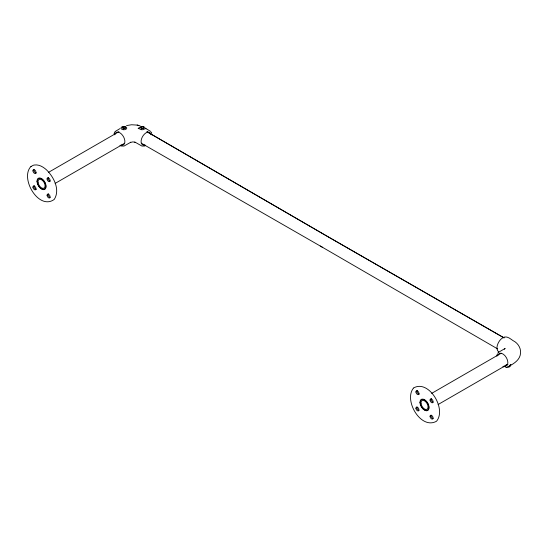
<?xml version="1.0" encoding="UTF-8"?>
<svg xmlns="http://www.w3.org/2000/svg" width="548" height="548" viewBox="0 0 548 548"><rect width="100%" height="100%" fill="white"/><g stroke="black" fill="none" stroke-linecap="round" stroke-linejoin="round"><path stroke-width="0.82" d="M145.912 128.554L145.837 128.896M496.933 356.227L497.228 354.241M510.846 364.53L510.318 366.222L508.825 367.256M138.336 128.184L138.281 128.691L138.356 128.013M114.066 133.835L114.45 132.602M504.324 349.213L505.153 348.446L498.933 352.056M114.703 132.13L115.005 131.719M497.68 353.241L498.625 352.248M30.53 166.948C20.112 178.977 38.935 210.672 54.252 199.41C60.396 189.766 53.827 177.093 46.594 169.942C43.326 166.962 38.997 164.29 34.394 165.017C33.325 164.784 29.619 167.592 31.202 166.407M413.514 388.059C403.431 400.163 420.878 430.173 436.55 421.213C446.846 408.842 428.639 379.209 413.665 387.936M115.299 131.417L119.957 128.622M510.695 364.715L509.366 365.537M123.451 126.787L122.279 127.465L122.704 128.383L124.307 128.629L125.471 127.958L125.047 127.033L123.451 126.787L123.451 129.123M48.683 172.257L118.978 131.671M141.672 126.787L140.5 127.465L140.925 128.383L142.528 128.629L143.692 127.958L143.268 127.033L141.672 126.787L141.672 129.123M55.122 183.416L124.684 143.254M431.666 393.368L501.221 353.207M438.105 404.527L507.66 364.365M507.441 366.975C513.031 364.269 519.977 360.317 520.538 353.337C521.052 348.809 518.648 344.322 514.983 341.76C511.633 340.205 508.613 336.294 504.64 336.993C502.269 337.609 500.447 339.472 499.118 341.452C497.187 344.432 495.447 349.59 498.851 352.172M507.907 364.372L506.085 364.715M144.884 146.001L141.925 146.056L135.185 142.227L135.582 142.412L132.986 141.891L130.39 142.412L130.787 142.227L124.047 146.056L121.094 146.001M506.379 367.359L506.79 367.256M126.574 125.567L131.582 124.759L137.336 125.108M506.859 367.523L506.318 367.496M506.256 367.557L506.873 367.585M137.808 125.197L140.055 125.759M137.144 125.074L138.034 125.245M119.923 145.46L120.512 145.768M502.906 366.578L503.496 366.879M141.233 143.158L322.731 247.443M145.33 128.232L150.673 131.417M320.272 246.018L497.632 348.912M151.269 132.13L151.728 133.13M143.268 127.033L143.268 128.595M125.047 127.033L125.047 128.595M124.437 126.478A2.863 1.651 0 0 1 126.3 128.979A2.863 1.651 0 0 1 121.594 129.095A2.863 1.651 0 0 1 123.067 126.513M114.82 134.856A7.158 4.131 60 0 1 119.95 132.849A7.158 4.131 60 0 1 124.862 140.946A7.158 4.131 60 0 1 120.95 144.967M145.021 144.967A7.158 4.131 -60 0 1 141.11 140.946A7.158 4.131 -60 0 1 146.021 132.849A7.158 4.131 -60 0 1 151.152 134.856M142.658 126.478A2.863 1.651 0 0 1 144.521 128.979A2.863 1.651 0 0 1 139.815 129.095A2.863 1.651 0 0 1 141.288 126.513M433.078 402.205A2.144 1.24 60 0 1 431.379 400.588A2.144 1.24 60 0 1 431.379 398.526M433.078 418.528A2.144 1.24 60 0 1 431.529 417.206A2.144 1.24 60 0 1 431.16 415.213M418.939 410.363A2.144 1.24 60 0 1 417.398 409.048A2.144 1.24 60 0 1 417.028 407.048M419.364 394.033A2.144 1.24 60 0 1 417.398 392.724A2.144 1.24 60 0 1 417.24 390.361M508.38 366.975A2.863 1.651 0 0 1 507.756 367.146M505.729 367.098A2.863 1.651 0 0 1 505.133 366.893M497.974 355.22A7.158 4.131 60 0 1 506.516 357.899A7.158 4.131 60 0 1 503.934 366.078M50.094 181.087A2.144 1.24 60 0 1 48.395 179.47A2.144 1.24 60 0 1 48.395 177.408M50.094 197.41A2.144 1.24 60 0 1 48.395 195.794A2.144 1.24 60 0 1 48.395 193.732M36.38 189.245A2.144 1.24 60 0 1 34.414 187.93A2.144 1.24 60 0 1 34.257 185.573M36.38 172.921A2.144 1.24 60 0 1 34.593 171.894A2.144 1.24 60 0 1 34.045 169.613M134.37 142.007L134.363 142.007M504.016 337.863L326.218 235.715L146.898 131.678L328.684 237.133L504.023 337.869M420.254 403.075A6.083 3.514 60 0 0 427.118 410.39A6.083 3.514 60 0 0 426.2 401.321A6.083 3.514 60 0 0 420.254 403.075M415.946 391.998A2.144 1.24 60 0 0 418.35 394.622A2.144 1.24 60 0 0 418.076 391.443A2.144 1.24 60 0 0 415.946 391.998M415.946 408.322A2.144 1.24 60 0 0 418.35 410.945A2.144 1.24 60 0 0 418.076 407.767A2.144 1.24 60 0 0 415.946 408.322M430.084 416.48A2.144 1.24 60 0 0 432.488 419.104A2.144 1.24 60 0 0 432.214 415.925A2.144 1.24 60 0 0 430.084 416.48M430.084 400.156A2.144 1.24 60 0 0 432.488 402.78A2.144 1.24 60 0 0 432.214 399.602A2.144 1.24 60 0 0 430.084 400.156M419.967 402.3A6.439 3.72 60 0 0 426.803 410.801A6.439 3.72 60 0 0 426.803 401.691A6.439 3.72 60 0 0 419.967 402.3M421.049 403.691A5.007 2.891 60 0 0 426.844 409.363A5.007 2.891 60 0 0 425.686 401.732A5.007 2.891 60 0 0 421.049 403.691M36.99 181.189A6.439 3.72 60 0 0 43.819 189.683A6.439 3.72 60 0 0 43.819 180.573A6.439 3.72 60 0 0 36.99 181.189M38.065 182.58A5.007 2.891 60 0 0 43.861 188.245A5.007 2.891 60 0 0 42.703 180.621A5.007 2.891 60 0 0 38.065 182.58M37.271 181.963A6.083 3.514 60 0 0 44.135 189.279A6.083 3.514 60 0 0 43.217 180.21A6.083 3.514 60 0 0 37.271 181.963M32.962 170.887A2.144 1.24 60 0 0 35.367 173.504A2.144 1.24 60 0 0 35.093 170.325A2.144 1.24 60 0 0 32.962 170.887M32.962 187.211A2.144 1.24 60 0 0 35.367 189.834A2.144 1.24 60 0 0 35.093 186.649A2.144 1.24 60 0 0 32.962 187.211M47.101 195.369A2.144 1.24 60 0 0 49.505 197.992A2.144 1.24 60 0 0 49.231 194.814A2.144 1.24 60 0 0 47.101 195.369M47.101 179.045A2.144 1.24 60 0 0 49.505 181.669A2.144 1.24 60 0 0 49.231 178.49A2.144 1.24 60 0 0 47.101 179.045"/></g></svg>
